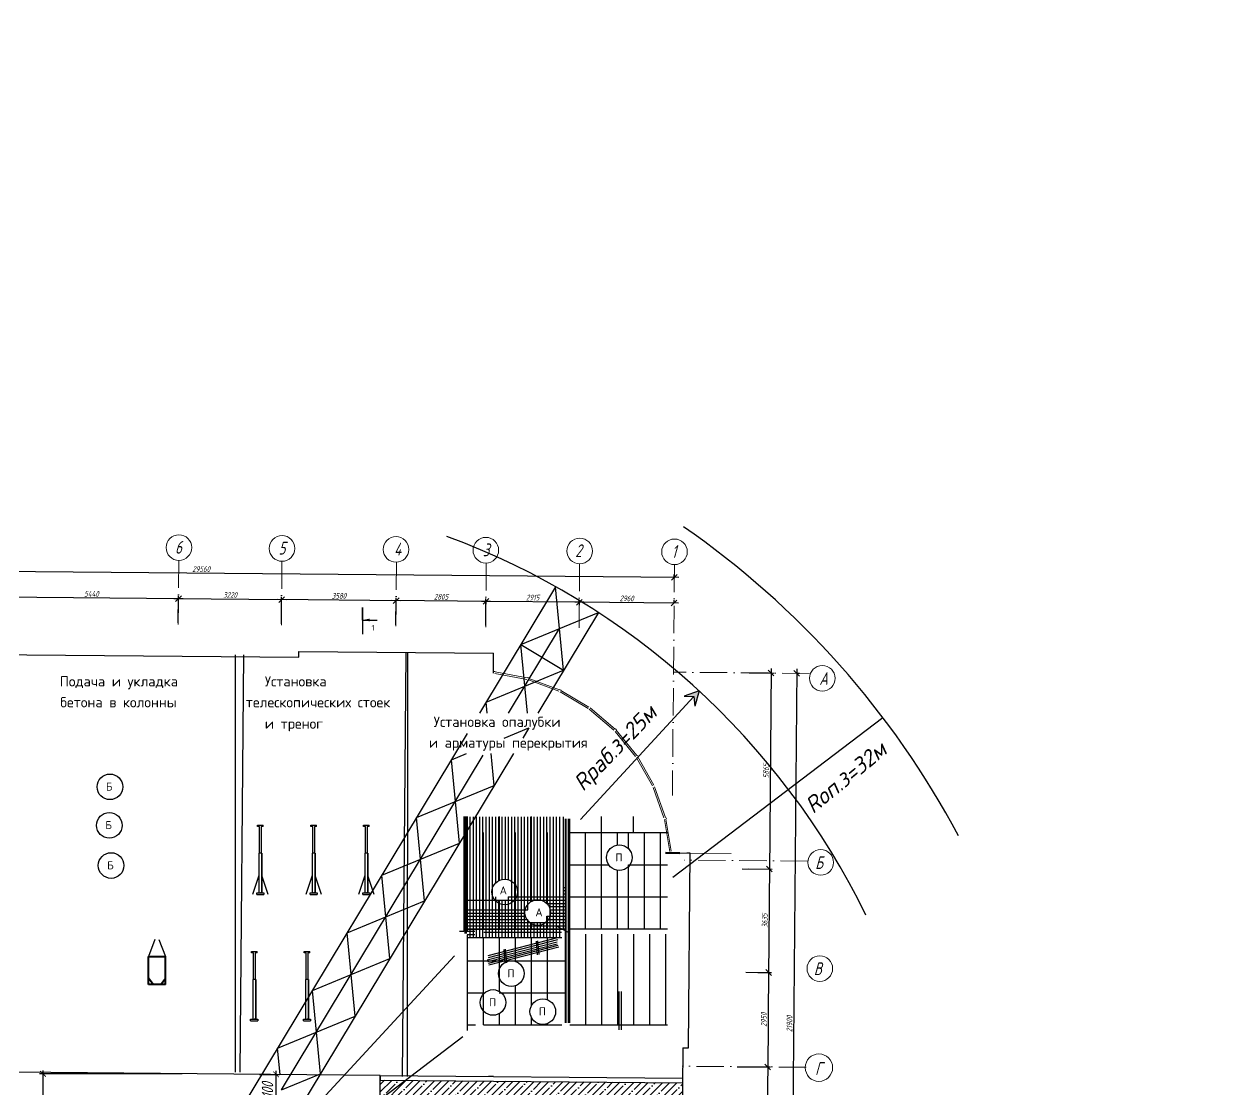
# Model space of a CAD drawing. Header units: millimetres. Extents: x 5763 to 12018931, y 39842 to 3600577.
# Drawn here: x 733478 to 786292, y 920194 to 966785 of the extents above; entities that cross this region are included whole.
import ezdxf

# ---------------------------------------------------------------- set-up
doc = ezdxf.new("R2010")
doc.units = ezdxf.units.MM
doc.linetypes.add('ACAD_ISO10W100', pattern=[18, 12, -3, 0, -3])
for name, color, linetype in [('!Форматы', 7, 'Continuous'), ('армирование', 6, 'Continuous'), ('Архитектура', 7, 'Continuous'), ('доп сетки', 120, 'Continuous'), ('кран', 84, 'Continuous'), ('Размеры', 7, 'Continuous'), ('тонкие', 2, 'Continuous')]:
    doc.layers.add(name, color=color, linetype=linetype)
for name, color, linetype, lineweight in [('0.5', 7, 'Continuous', 50), ('1УЗЕЛS', 30, 'Continuous', 40), ('AXESM', 255, 'Continuous', 25), ('Основные', 7, 'Continuous', 30), ('разм', 5, 'Continuous', 15)]:
    doc.layers.add(name, color=color, linetype=linetype, lineweight=lineweight)
doc.styles.add('5', font='isocpeui.ttf', dxfattribs={"height": 5})
doc.styles.add('ISOCPEUR', font='isocpeur.ttf')
doc.styles.get("Standard").update_dxf_attribs({"font": 'romans.shx', "width": 0.7, "oblique": 15, "height": 500})
doc.styles.add('VSSP_ROMANS07', font='romans.shx', dxfattribs={"width": 0.7, "oblique": 15, "height": 250})
doc.dimstyles.new('ISO-25', dxfattribs={"dimtxt": 500, "dimasz": 250, "dimexe": 150, "dimexo": 100, "dimgap": 125, "dimtad": 1, "dimtxsty": 'Standard', "dimblk": 'ARCHTICK', "dimcen": 25, "dimdle": 150, "dimadec": 0, "dimazin": 0, "dimtfac": 1, "dimtmove": 0, "dimatfit": 3, "dimfxl": 1, "dimarcsym": 0})
doc.dimstyles.new('VSSP-100', dxfattribs={"dimscale": 100, "dimtxt": 2.5, "dimasz": 2.5, "dimexe": 1.25, "dimexo": 0.625, "dimtad": 1, "dimdec": 0, "dimrnd": 0.001, "dimzin": 1, "dimtxsty": 'VSSP_ROMANS07', "dimblk": 'OBLIQUE', "dimcen": 2.5, "dimdle": 2, "dimaunit": 1, "dimadec": 3, "dimazin": 2, "dimtfac": 1, "dimtdec": 0, "dimtix": 1, "dimtmove": 2, "dimatfit": 3, "dimldrblk": 'OBLIQUE', "dimfxl": 1.25, "dimtolj": 1, "dimtzin": 0, "dimarcsym": 0})

# ---------------------------------------------------------------- blocks, each defined once
blk = doc.blocks.new('_OBLIQUE')
at = {"color": 0, "linetype": 'ByBlock'}
blk.add_line((-0.5, -0.5), (0.5, 0.5), dxfattribs=at)
blk = doc.blocks.new('*D273')
at = {"layer": 'Defpoints', "color": 0, "transparency": 16777216}
for p in [(757754, 941511), (757754, 941511), (761899, 941476)]:
    blk.add_point(p, dxfattribs=at)
at = {"layer": 'Архитектура', "color": 0, "lineweight": -2, "transparency": 16777216}
for p, q in [((762099, 941474), (757554, 941513)), ((757754, 941511), (757753, 941386)), ((761899, 941476), (761900, 941601))]:
    blk.add_line(p, q, dxfattribs=at)
at = {"layer": 'Архитектура', "color": 0, "lineweight": -2, "transparency": 16777216, "xscale": 250, "yscale": 250, "zscale": 250}
for p, rotation in [((757754, 941511), 179.5101678472692), ((761899, 941476), 359.5101678472692)]:
    blk.add_blockref('_OBLIQUE', p, dxfattribs=dict(at, rotation=rotation))
at = {"layer": 'Архитектура', "color": 0, "lineweight": 20, "transparency": 16777216, "insert": (759828, 941681), "char_height": 250, "attachment_point": 5, "rotation": 359.5102, "style": 'VSSP_ROMANS07'}
blk.add_mtext('\\A1;2960', dxfattribs=at)
blk = doc.blocks.new('*D274')
at = {"layer": 'Defpoints', "color": 0, "transparency": 16777216}
for p in [(720525, 942950), (720525, 942950), (761909, 942596)]:
    blk.add_point(p, dxfattribs=at)
at = {"layer": 'Архитектура', "color": 0, "lineweight": -2, "transparency": 16777216}
for p, q in [((762109, 942594), (720325, 942952)), ((720525, 942950), (720524, 942825)), ((761909, 942596), (761910, 942721))]:
    blk.add_line(p, q, dxfattribs=at)
at = {"layer": 'Архитектура', "color": 0, "lineweight": -2, "transparency": 16777216, "xscale": 250, "yscale": 250, "zscale": 250}
for p, rotation in [((720525, 942950), 179.5101678472692), ((761909, 942596), 359.5101678472692)]:
    blk.add_blockref('_OBLIQUE', p, dxfattribs=dict(at, rotation=rotation))
at = {"layer": 'Архитектура', "color": 0, "lineweight": 20, "transparency": 16777216, "insert": (741219, 942960), "char_height": 250, "attachment_point": 5, "rotation": 359.5102, "style": 'VSSP_ROMANS07'}
blk.add_mtext('\\A1;29560', dxfattribs=at)
blk = doc.blocks.new('*D275')
at = {"layer": 'Defpoints', "color": 0, "transparency": 16777216}
for p in [(753672, 941546), (753672, 941546), (757754, 941511)]:
    blk.add_point(p, dxfattribs=at)
at = {"layer": 'Архитектура', "color": 0, "lineweight": -2, "transparency": 16777216}
for p, q in [((757954, 941510), (753472, 941548)), ((753672, 941546), (753671, 941421)), ((757754, 941511), (757755, 941636))]:
    blk.add_line(p, q, dxfattribs=at)
at = {"layer": 'Архитектура', "color": 0, "lineweight": -2, "transparency": 16777216, "xscale": 250, "yscale": 250, "zscale": 250}
for p, rotation in [((753672, 941546), 179.5101678472692), ((757754, 941511), 359.5101678472692)]:
    blk.add_blockref('_OBLIQUE', p, dxfattribs=dict(at, rotation=rotation))
at = {"layer": 'Архитектура', "color": 0, "lineweight": 20, "transparency": 16777216, "insert": (755715, 941716), "char_height": 250, "width": 61153.46, "attachment_point": 5, "rotation": 359.5102, "style": 'VSSP_ROMANS07'}
blk.add_mtext('\\A1;2915', dxfattribs=at)
blk = doc.blocks.new('*D290')
at = {"layer": 'Defpoints', "color": 0, "transparency": 16777216}
for p in [(749746, 941580), (749737, 940460), (753663, 940426)]:
    blk.add_point(p, dxfattribs=at)
at = {"layer": 'Архитектура', "color": 0, "lineweight": -2, "transparency": 16777216}
for p, q in [((749737, 940522), (749748, 941705)), ((753872, 941545), (749546, 941582)), ((753663, 940489), (753673, 941671))]:
    blk.add_line(p, q, dxfattribs=at)
at = {"layer": 'Архитектура', "color": 0, "lineweight": -2, "transparency": 16777216, "xscale": 250, "yscale": 250, "zscale": 250}
for p, rotation in [((749746, 941580), 179.5101678472692), ((753672, 941546), 359.5101678472692)]:
    blk.add_blockref('_OBLIQUE', p, dxfattribs=dict(at, rotation=rotation))
at = {"layer": 'Архитектура', "color": 0, "lineweight": 20, "transparency": 16777216, "insert": (751711, 941751), "char_height": 250, "attachment_point": 5, "rotation": 359.5102, "style": 'VSSP_ROMANS07'}
blk.add_mtext('\\A1;2805', dxfattribs=at)
blk = doc.blocks.new('*D276')
at = {"layer": 'Defpoints', "color": 0, "transparency": 16777216}
for p in [(740227, 941661), (740217, 940541), (744726, 940503)]:
    blk.add_point(p, dxfattribs=at)
at = {"layer": 'Архитектура', "color": 0, "lineweight": -2, "transparency": 16777216}
for p, q in [((740218, 940604), (740228, 941786)), ((744727, 940565), (744737, 941748)), ((744936, 941621), (740027, 941663))]:
    blk.add_line(p, q, dxfattribs=at)
at = {"layer": 'Архитектура', "color": 0, "lineweight": -2, "transparency": 16777216, "xscale": 250, "yscale": 250, "zscale": 250}
for p, rotation in [((740227, 941661), 179.5101678472692), ((744736, 941623), 359.5101678472692)]:
    blk.add_blockref('_OBLIQUE', p, dxfattribs=dict(at, rotation=rotation))
at = {"layer": 'Архитектура', "color": 0, "lineweight": 20, "transparency": 16777216, "insert": (742483, 941830), "char_height": 250, "width": 87154.5, "attachment_point": 5, "rotation": 359.5102, "style": 'VSSP_ROMANS07'}
blk.add_mtext('\\A1;3220', dxfattribs=at)
blk = doc.blocks.new('*D293')
at = {"layer": 'Defpoints', "color": 0, "transparency": 16777216}
for p in [(744736, 941623), (744726, 940503), (749737, 940460)]:
    blk.add_point(p, dxfattribs=at)
at = {"layer": 'Архитектура', "color": 0, "lineweight": -2, "transparency": 16777216}
for p, q in [((744727, 940565), (744737, 941748)), ((749737, 940522), (749748, 941705)), ((749946, 941578), (744536, 941624))]:
    blk.add_line(p, q, dxfattribs=at)
at = {"layer": 'Архитектура', "color": 0, "lineweight": -2, "transparency": 16777216, "xscale": 250, "yscale": 250, "zscale": 250}
for p, rotation in [((744736, 941623), 179.5101678472692), ((749746, 941580), 359.5101678472692)]:
    blk.add_blockref('_OBLIQUE', p, dxfattribs=dict(at, rotation=rotation))
at = {"layer": 'Архитектура', "color": 0, "lineweight": 20, "transparency": 16777216, "insert": (747243, 941789), "char_height": 250, "attachment_point": 5, "rotation": 359.5102, "style": 'VSSP_ROMANS07', "bg_fill": 3, "box_fill_scale": 1.1, "bg_fill_color": 256, "bg_fill_true_color": 13158600, "bg_fill_transparency": 0}
blk.add_mtext('\\A1;3580', dxfattribs=at)
blk = doc.blocks.new('*D277')
at = {"layer": '!Форматы', "color": 0, "lineweight": -2, "transparency": 16777216}
for p, q in [((740427, 941660), (732413, 941728)), ((732612, 941726), (732611, 941601)), ((740227, 941661), (740228, 941786))]:
    blk.add_line(p, q, dxfattribs=at)
at = {"layer": 'Defpoints', "color": 0, "transparency": 16777216}
for p in [(732612, 941726), (732612, 941726), (740227, 941661)]:
    blk.add_point(p, dxfattribs=at)
at = {"layer": '!Форматы', "color": 0, "lineweight": -2, "transparency": 16777216, "xscale": 250, "yscale": 250, "zscale": 250}
for p, rotation in [((732612, 941726), 179.5101678472692), ((740227, 941661), 359.5101678472692)]:
    blk.add_blockref('_OBLIQUE', p, dxfattribs=dict(at, rotation=rotation))
at = {"layer": '!Форматы', "color": 0, "lineweight": 20, "transparency": 16777216, "insert": (736421, 941881), "char_height": 250, "attachment_point": 5, "rotation": 359.5102, "style": 'VSSP_ROMANS07'}
blk.add_mtext('\\A1;5440', dxfattribs=at)
blk = doc.blocks.new('*D278')
at = {"layer": 'Defpoints', "color": 0, "transparency": 16777216}
for p in [(767263, 938407), (767001, 907746), (767001, 907746)]:
    blk.add_point(p, dxfattribs=at)
at = {"layer": 'Архитектура', "color": 0, "lineweight": -2, "transparency": 16777216}
for p, q in [((767265, 938607), (767000, 907546)), ((767263, 938407), (767388, 938406)), ((767001, 907746), (766876, 907747))]:
    blk.add_line(p, q, dxfattribs=at)
at = {"layer": 'Архитектура', "color": 0, "lineweight": -2, "transparency": 16777216, "xscale": 250, "yscale": 250, "zscale": 250}
for p, rotation in [((767263, 938407), 89.51016784393425), ((767001, 907746), 269.5101678439343)]:
    blk.add_blockref('_OBLIQUE', p, dxfattribs=dict(at, rotation=rotation))
at = {"layer": 'Архитектура', "color": 0, "lineweight": 20, "transparency": 16777216, "insert": (766945, 923078), "char_height": 250, "attachment_point": 5, "rotation": 89.5102, "style": 'VSSP_ROMANS07'}
blk.add_mtext('\\A1;21900', dxfattribs=at)
blk = doc.blocks.new('*D279')
at = {"layer": 'Defpoints', "color": 0, "transparency": 16777216}
for p in [(767263, 938407), (767001, 907746), (767001, 907746)]:
    blk.add_point(p, dxfattribs=at)
at = {"layer": 'Архитектура', "color": 0, "lineweight": -2, "transparency": 16777216}
for p, q in [((767265, 938607), (767000, 907546)), ((767263, 938407), (767388, 938406)), ((767001, 907746), (766876, 907747))]:
    blk.add_line(p, q, dxfattribs=at)
at = {"layer": 'Архитектура', "color": 0, "lineweight": -2, "transparency": 16777216, "xscale": 250, "yscale": 250, "zscale": 250}
for p, rotation in [((767263, 938407), 89.51016784393425), ((767001, 907746), 269.5101678439343)]:
    blk.add_blockref('_OBLIQUE', p, dxfattribs=dict(at, rotation=rotation))
at = {"layer": 'Архитектура', "color": 0, "lineweight": 20, "transparency": 16777216, "insert": (766945, 923078), "char_height": 250, "attachment_point": 5, "rotation": 89.5102, "style": 'VSSP_ROMANS07'}
blk.add_mtext('\\A1;21900', dxfattribs=at)
blk = doc.blocks.new('*D280')
at = {"layer": 'Defpoints', "color": 0, "transparency": 16777216}
for p in [(765114, 938426), (764816, 929860), (766070, 929849)]:
    blk.add_point(p, dxfattribs=at)
at = {"layer": 'Архитектура', "color": 0, "lineweight": -2, "transparency": 16777216}
for p, q in [((766145, 938617), (766068, 929649)), ((765177, 938425), (766268, 938416)), ((764878, 929860), (766195, 929848))]:
    blk.add_line(p, q, dxfattribs=at)
at = {"layer": 'Архитектура', "color": 0, "lineweight": -2, "transparency": 16777216, "xscale": 250, "yscale": 250, "zscale": 250}
for p, rotation in [((766143, 938417), 89.51016784393425), ((766070, 929849), 269.5101678439343)]:
    blk.add_blockref('_OBLIQUE', p, dxfattribs=dict(at, rotation=rotation))
at = {"layer": 'Архитектура', "color": 0, "lineweight": 20, "transparency": 16777216, "insert": (765919, 934135), "char_height": 250, "width": 65299.15, "attachment_point": 5, "rotation": 89.5102, "style": 'VSSP_ROMANS07'}
blk.add_mtext('\\A1;5865', dxfattribs=at)
blk = doc.blocks.new('*D281')
at = {"layer": 'Defpoints', "color": 0, "transparency": 16777216}
for p in [(765099, 929858), (764969, 925335), (766032, 925326)]:
    blk.add_point(p, dxfattribs=at)
at = {"layer": 'Архитектура', "color": 0, "lineweight": -2, "transparency": 16777216}
for p, q in [((765161, 929857), (766195, 929848)), ((766072, 930049), (766030, 925126)), ((765032, 925335), (766157, 925325))]:
    blk.add_line(p, q, dxfattribs=at)
at = {"layer": 'Архитектура', "color": 0, "lineweight": -2, "transparency": 16777216, "xscale": 250, "yscale": 250, "zscale": 250}
for p, rotation in [((766070, 929849), 89.51016784393425), ((766032, 925326), 269.5101678439343)]:
    blk.add_blockref('_OBLIQUE', p, dxfattribs=dict(at, rotation=rotation))
at = {"layer": 'Архитектура', "color": 0, "lineweight": 20, "transparency": 16777216, "insert": (765863, 927589), "char_height": 250, "attachment_point": 5, "rotation": 89.5102, "style": 'VSSP_ROMANS07'}
blk.add_mtext('\\A1;3635', dxfattribs=at)
blk = doc.blocks.new('*D282')
at = {"layer": 'Defpoints', "color": 0, "transparency": 16777216}
for p in [(765507, 925331), (764595, 921207), (765996, 921195)]:
    blk.add_point(p, dxfattribs=at)
at = {"layer": 'Архитектура', "color": 0, "lineweight": -2, "transparency": 16777216}
for p, q in [((765569, 925330), (766157, 925325)), ((766033, 925526), (765994, 920995)), ((764657, 921206), (766121, 921194))]:
    blk.add_line(p, q, dxfattribs=at)
at = {"layer": 'Архитектура', "color": 0, "lineweight": -2, "transparency": 16777216, "xscale": 250, "yscale": 250, "zscale": 250}
for p, rotation in [((766032, 925326), 89.51016784393425), ((765996, 921195), 269.5101678439343)]:
    blk.add_blockref('_OBLIQUE', p, dxfattribs=dict(at, rotation=rotation))
at = {"layer": 'Архитектура', "color": 0, "lineweight": 20, "transparency": 16777216, "insert": (765826, 923262), "char_height": 250, "attachment_point": 5, "rotation": 89.5102, "style": 'VSSP_ROMANS07'}
blk.add_mtext('\\A1;2950', dxfattribs=at)
blk = doc.blocks.new('*D283')
at = {"layer": 'Defpoints', "color": 0, "transparency": 16777216}
for p in [(764649, 921206), (765444, 918051), (765969, 918046)]:
    blk.add_point(p, dxfattribs=at)
at = {"layer": 'Архитектура', "color": 0, "lineweight": -2, "transparency": 16777216}
for p, q in [((764711, 921206), (766121, 921194)), ((765998, 921395), (765968, 917846)), ((765507, 918050), (766094, 918045))]:
    blk.add_line(p, q, dxfattribs=at)
at = {"layer": 'Архитектура', "color": 0, "lineweight": -2, "transparency": 16777216, "xscale": 250, "yscale": 250, "zscale": 250}
for p, rotation in [((765996, 921195), 89.51016784393425), ((765969, 918046), 269.5101678439343)]:
    blk.add_blockref('_OBLIQUE', p, dxfattribs=dict(at, rotation=rotation))
at = {"layer": 'Архитектура', "color": 0, "lineweight": 20, "transparency": 16777216, "insert": (765795, 919622), "char_height": 250, "width": 65741.77, "attachment_point": 5, "rotation": 89.5102, "style": 'VSSP_ROMANS07'}
blk.add_mtext('\\A1;2250', dxfattribs=at)
blk = doc.blocks.new('*D284')
at = {"layer": 'Defpoints', "color": 0, "transparency": 16777216}
for p in [(764703, 918057), (764949, 912104), (765918, 912095)]:
    blk.add_point(p, dxfattribs=at)
at = {"layer": 'Архитектура', "color": 0, "lineweight": -2, "transparency": 16777216}
for p, q in [((764766, 918057), (766094, 918045)), ((765971, 918246), (765917, 911895)), ((765012, 912103), (766043, 912094))]:
    blk.add_line(p, q, dxfattribs=at)
at = {"layer": 'Архитектура', "color": 0, "lineweight": -2, "transparency": 16777216, "xscale": 250, "yscale": 250, "zscale": 250}
for p, rotation in [((765969, 918046), 89.51016784393425), ((765918, 912095), 269.5101678439343)]:
    blk.add_blockref('_OBLIQUE', p, dxfattribs=dict(at, rotation=rotation))
at = {"layer": 'Архитектура', "color": 0, "lineweight": 20, "transparency": 16777216, "insert": (765756, 915072), "char_height": 250, "width": 61132.49, "attachment_point": 5, "rotation": 89.5102, "style": 'VSSP_ROMANS07'}
blk.add_mtext('\\A1;4250', dxfattribs=at)
blk = doc.blocks.new('_ArchTick')
at = {"color": 0, "linetype": 'ByBlock', "const_width": 0.15}
blk.add_lwpolyline([(-0.5, -0.5), (0.5, 0.5)], dxfattribs=at)
blk = doc.blocks.new('*D296')
at = {"color": 0, "lineweight": -2, "transparency": 16777216}
for p, q in [((740392, 920896), (734154, 920896)), ((734304, 913122), (734304, 921046)), ((740392, 913272), (734154, 913272))]:
    blk.add_line(p, q, dxfattribs=at)
at = {"layer": 'Defpoints', "color": 0, "transparency": 16777216}
for p in [(734304, 920896), (740492, 920896), (740492, 913272)]:
    blk.add_point(p, dxfattribs=at)
at = {"color": 0, "lineweight": -2, "transparency": 16777216, "xscale": 250, "yscale": 250, "zscale": 250}
for p, rotation in [((734304, 920896), 90), ((734304, 913272), 270)]:
    blk.add_blockref('_ArchTick', p, dxfattribs=dict(at, rotation=rotation))
at = {"color": 0, "transparency": 16777216, "insert": (733929, 917084), "char_height": 500, "attachment_point": 5, "rotation": 90}
blk.add_mtext('5450', dxfattribs=at)
blk = doc.blocks.new('*D303')
at = {"color": 0, "lineweight": -2, "transparency": 16777216}
for p, q in [((743773, 920869), (744643, 920869)), ((744493, 919160), (744493, 921019)), ((743758, 919310), (744643, 919310))]:
    blk.add_line(p, q, dxfattribs=at)
at = {"layer": 'Defpoints', "color": 0, "transparency": 16777216}
for p in [(743673, 920869), (744493, 920869), (743658, 919310)]:
    blk.add_point(p, dxfattribs=at)
at = {"color": 0, "lineweight": -2, "transparency": 16777216, "xscale": 250, "yscale": 250, "zscale": 250}
for p, rotation in [((744493, 920869), 90), ((744493, 919310), 270)]:
    blk.add_blockref('_ArchTick', p, dxfattribs=dict(at, rotation=rotation))
at = {"color": 0, "transparency": 16777216, "insert": (744118, 920090), "char_height": 500, "attachment_point": 5, "rotation": 90}
blk.add_mtext('1100', dxfattribs=at)

msp = doc.modelspace()

# ---------------------------------------------------------------- hatches: boundary and pattern name
h = msp.add_hatch(color=256)
h.dxf.hatch_style = 1
h.paths.add_polyline_path([(762993.74268, 937633.67087), (762336.80661, 937399.99971), (762768.07029, 937387.62475), (762810.12862, 936961.02453)])
h = msp.add_hatch()
h.set_pattern_fill('ANSI35', color=256, scale=70)
h.set_pattern_definition([(45, (266763.5, 523314.35), (-314.30896, 314.30896), []), (45, (267077.8, 523314.35), (-314.30896, 314.30896), [555.625, -111.125, 0, -111.125])])
h.paths.add_polyline_path([(749050.59487, 920613.12833), (749012.24229, 916127.12681), (762190.11059, 916127.12681), (762228.68414, 916127.12681), (762229.20715, 916188.3016), (762266.10116, 920500.14378)])
h.paths.add_polyline_path([(756898.24869, 918596.06455, -1), (755778.24869, 918596.06455, -1)], flags=16)
h.paths.add_polyline_path([(758978.16042, 916720.85377), (761568.16042, 916720.85377), (761568.16042, 917560.85377), (758978.16042, 917560.85377)], flags=24)
h.paths.add_polyline_path([(755304.25545, 916680.93699), (757894.25545, 916680.93699), (757894.25545, 917520.93699), (755304.25545, 917520.93699)], flags=24)
h.paths.add_polyline_path([(757021.40778, 918477.22429), (759611.40778, 918477.22429), (759611.40778, 919317.22429), (757021.40778, 919317.22429)], flags=24)
h.paths.add_polyline_path([(756041.88231, 918202.88451), (756496.88231, 918202.88451), (756496.88231, 919042.88451), (756041.88231, 919042.88451)], flags=8)

# ---------------------------------------------------------------- linework, layer by layer
at = {"layer": '!Форматы', "color": 1, "lineweight": 20}
msp.add_line((761526.028, 930553.0547), (762144.80539, 930547.76453), dxfattribs=at)
at = {"layer": '!Форматы', "color": 1, "lineweight": 53}
msp.add_line((761526.028, 930553.0547), (762144.80539, 930547.76453), dxfattribs=at)
msp.add_line((761526.028, 930553.0547), (762144.80539, 930547.76453), dxfattribs=at)
for p, q in [((756721.22636, 942188.50534), (755201.14754, 939667.23747)), ((757071.26453, 938539.5657), (756721.22636, 942188.50534)), ((755201.14754, 939667.23747), (758591.59159, 941060.85738)), ((754660.43507, 936655.58099), (756896.24906, 940363.99789)), ((755489.89035, 936655.58099), (755200.97603, 939667.34089)), ((755201.14754, 939667.23747), (757071.26453, 938539.5657)), ((742717.64454, 920960.04271), (742717.64454, 939216.70989)), ((742927.64454, 920960.04271), (743083.70119, 939213.58032)), ((750023.51388, 920780.82925), (750181.7556, 939289.94811)), ((750241.34193, 939321.6322), (750233.51388, 920780.82925)), ((753680.89721, 937146.07302), (757071.34125, 938539.69293)), ((762993.74268, 937633.67087), (762336.80661, 937399.99971)), ((762993.74268, 937633.67087), (762336.80661, 937399.99971)), ((762993.74268, 937633.67087), (762810.12862, 936961.02453)), ((762993.74268, 937633.67087), (762810.12862, 936961.02453)), ((753728.27267, 936655.58099), (753681.20813, 937146.20082)), ((762768.07029, 937387.62475), (757810.21385, 932020.25387)), ((762336.80661, 937399.99971), (762768.07029, 937387.62475)), ((762768.07029, 937387.62475), (762768.07029, 937387.62475)), ((762768.07029, 937387.62475), (762810.12862, 936961.02453)), ((761847.16503, 929499.10022), (771025.95843, 936473.88476)), ((754469.52286, 935573.78307), (755551.57336, 936018.55287)), ((744735.7579, 920194.08615), (753558.1355, 934827.25971)), ((752161.12931, 934624.93295), (752829.03947, 934899.47307)), ((754031.2463, 933497.26118), (753896.73388, 934899.47307)), ((752511.16747, 930975.99331), (752161.12931, 934624.93295)), ((750641.05049, 932103.66508), (754031.49454, 933497.28499)), ((743686.81696, 931703.80808), (743686.81696, 931758.96218)), ((743686.81696, 931758.96218), (743930.41696, 931758.96218)), ((743770.81696, 931703.80808), (743686.81696, 931703.80808)), ((743930.41696, 931703.80808), (743846.41696, 931703.80808)), ((743930.41696, 931703.80808), (743930.41696, 931758.96218)), ((746014.24266, 931703.80808), (746014.24266, 931758.96218)), ((746014.24266, 931758.96218), (746257.84266, 931758.96218)), ((746098.24266, 931703.80808), (746014.24266, 931703.80808)), ((746257.84266, 931703.80808), (746173.84266, 931703.80808)), ((746257.84266, 931703.80808), (746257.84266, 931758.96218)), ((748322.54594, 931703.80808), (748322.54594, 931758.96218)), ((748322.54594, 931758.96218), (748566.14594, 931758.96218)), ((748406.54594, 931703.80808), (748322.54594, 931703.80808)), ((748566.14594, 931703.80808), (748482.14594, 931703.80808)), ((748566.14594, 931703.80808), (748566.14594, 931758.96218)), ((750991.08865, 928454.72544), (750641.05049, 932103.66508)), ((749120.97167, 929582.39721), (752511.41571, 930976.01712)), ((749471.00983, 925933.45757), (749120.97167, 929582.39721)), ((743651.11696, 928734.96218), (743966.11696, 928734.96218)), ((745978.54266, 928734.96218), (746293.54266, 928734.96218)), ((748286.84594, 928734.96218), (748601.84594, 928734.96218)), ((747600.89285, 927061.12934), (750991.33689, 928454.74925)), ((747950.93101, 923412.1897), (747600.89285, 927061.12934)), ((752299.098, 926053.92487), (740492.49305, 913272.10507)), ((743418.1148, 926184.27029), (743418.1148, 926239.42439)), ((743418.1148, 926239.42439), (743661.7148, 926239.42439)), ((743502.1148, 926184.27029), (743418.1148, 926184.27029)), ((743661.7148, 926184.27029), (743577.7148, 926184.27029)), ((743661.7148, 926184.27029), (743661.7148, 926239.42439)), ((745726.41807, 926184.27029), (745726.41807, 926239.42439)), ((745726.41807, 926239.42439), (745970.01807, 926239.42439)), ((745810.41807, 926184.27029), (745726.41807, 926184.27029)), ((745970.01807, 926184.27029), (745886.01807, 926184.27029)), ((745970.01807, 926184.27029), (745970.01807, 926239.42439)), ((746080.81403, 924539.86147), (749471.25807, 925933.48138)), ((746430.85219, 920890.92183), (746080.81403, 924539.86147)), ((743382.4148, 923215.42439), (743697.4148, 923215.42439)), ((744560.7352, 922018.5936), (747951.17925, 923412.21351)), ((745690.71807, 923215.42439), (746005.71807, 923215.42439)), ((740492.49305, 913272.10507), (752663.10979, 922520.31731)), ((744671.82277, 920860.57184), (744560.7352, 922018.5936)), ((744735.7579, 920194.08615), (746431.10043, 920890.94564)), ((749052.39018, 920823.12065), (749050.59487, 920613.12833)), ((749050.59487, 920613.12833), (762266.11191, 920500.14369)), ((749052.39018, 920823.12065), (762267.90721, 920710.13601)), ((753999.10506, 920780.82925), (753789.10506, 920780.82925))]:
    msp.add_line(p, q)
at = {"color": 0}
for p, q in [((743770.81696, 930536.76218), (743770.81696, 931703.80808)), ((743846.41696, 931703.80808), (743846.41696, 930536.76218)), ((746098.24266, 930536.76218), (746098.24266, 931703.80808)), ((746173.84266, 931703.80808), (746173.84266, 930536.76218)), ((748406.54594, 930536.76218), (748406.54594, 931703.80808)), ((748482.14594, 931703.80808), (748482.14594, 930536.76218)), ((743871.61696, 930536.76218), (743745.61696, 930536.76218)), ((743745.61696, 930536.76218), (743745.61696, 928810.56218)), ((743745.61696, 930536.76218), (743770.81696, 930536.76218)), ((743871.61696, 930536.76218), (743871.61696, 928810.56218)), ((743871.61696, 928810.56218), (743871.61696, 930536.76218)), ((746199.04266, 930536.76218), (746073.04266, 930536.76218)), ((746073.04266, 930536.76218), (746073.04266, 928810.56218)), ((746073.04266, 930536.76218), (746098.24266, 930536.76218)), ((746199.04266, 930536.76218), (746199.04266, 928810.56218)), ((746199.04266, 928810.56218), (746199.04266, 930536.76218)), ((748507.34594, 930536.76218), (748381.34594, 930536.76218)), ((748381.34594, 930536.76218), (748381.34594, 928810.56218)), ((748381.34594, 930536.76218), (748406.54594, 930536.76218)), ((748507.34594, 930536.76218), (748507.34594, 928810.56218)), ((748507.34594, 928810.56218), (748507.34594, 930536.76218)), ((743745.61696, 929566.56218), (743465.89696, 928734.96218)), ((744151.33696, 928734.96218), (743871.61696, 929566.56218)), ((746073.04266, 929566.56218), (745793.32266, 928734.96218)), ((746478.76266, 928734.96218), (746199.04266, 929566.56218)), ((748381.34594, 929566.56218), (748101.62594, 928734.96218)), ((748787.06594, 928734.96218), (748507.34594, 929566.56218)), ((743651.11696, 928734.96218), (743651.11696, 928810.56218)), ((743651.11696, 928810.56218), (743745.61696, 928810.56218)), ((743745.61696, 928810.56218), (743871.61696, 928810.56218)), ((743745.61696, 928810.56218), (743808.61696, 928810.56218)), ((743871.61696, 928810.56218), (743808.61696, 928810.56218)), ((743808.61696, 928810.56218), (743966.11696, 928810.56218)), ((743966.11696, 928810.56218), (743966.11696, 928734.96218)), ((745978.54266, 928734.96218), (745978.54266, 928810.56218)), ((745978.54266, 928810.56218), (746073.04266, 928810.56218)), ((746073.04266, 928810.56218), (746199.04266, 928810.56218)), ((746073.04266, 928810.56218), (746136.04266, 928810.56218)), ((746199.04266, 928810.56218), (746136.04266, 928810.56218)), ((746136.04266, 928810.56218), (746293.54266, 928810.56218)), ((746293.54266, 928810.56218), (746293.54266, 928734.96218)), ((748286.84594, 928734.96218), (748286.84594, 928810.56218)), ((748286.84594, 928810.56218), (748381.34594, 928810.56218)), ((748381.34594, 928810.56218), (748507.34594, 928810.56218)), ((748381.34594, 928810.56218), (748444.34594, 928810.56218)), ((748507.34594, 928810.56218), (748444.34594, 928810.56218)), ((748444.34594, 928810.56218), (748601.84594, 928810.56218)), ((748601.84594, 928810.56218), (748601.84594, 928734.96218)), ((743502.1148, 925017.22439), (743502.1148, 926184.27029)), ((743577.7148, 926184.27029), (743577.7148, 925017.22439)), ((745810.41807, 925017.22439), (745810.41807, 926184.27029)), ((745886.01807, 926184.27029), (745886.01807, 925017.22439)), ((743602.9148, 925017.22439), (743476.9148, 925017.22439)), ((743476.9148, 925017.22439), (743476.9148, 923291.02439)), ((743476.9148, 925017.22439), (743502.1148, 925017.22439)), ((743602.9148, 925017.22439), (743602.9148, 923291.02439)), ((743602.9148, 923291.02439), (743602.9148, 925017.22439)), ((745911.21807, 925017.22439), (745785.21807, 925017.22439)), ((745785.21807, 925017.22439), (745785.21807, 923291.02439)), ((745785.21807, 925017.22439), (745810.41807, 925017.22439)), ((745911.21807, 925017.22439), (745911.21807, 923291.02439)), ((745911.21807, 923291.02439), (745911.21807, 925017.22439)), ((743382.4148, 923215.42439), (743382.4148, 923291.02439)), ((743382.4148, 923291.02439), (743476.9148, 923291.02439)), ((743476.9148, 923291.02439), (743602.9148, 923291.02439)), ((743476.9148, 923291.02439), (743539.9148, 923291.02439)), ((743602.9148, 923291.02439), (743539.9148, 923291.02439)), ((743539.9148, 923291.02439), (743697.4148, 923291.02439)), ((743697.4148, 923291.02439), (743697.4148, 923215.42439)), ((745690.71807, 923215.42439), (745690.71807, 923291.02439)), ((745690.71807, 923291.02439), (745785.21807, 923291.02439)), ((745785.21807, 923291.02439), (745911.21807, 923291.02439)), ((745785.21807, 923291.02439), (745848.21807, 923291.02439)), ((745911.21807, 923291.02439), (745848.21807, 923291.02439)), ((745848.21807, 923291.02439), (746005.71807, 923291.02439)), ((746005.71807, 923291.02439), (746005.71807, 923215.42439))]:
    msp.add_line(p, q, dxfattribs=at)
at = {"ltscale": 100}
msp.add_line((762603.9886, 930543.83879), (762463.99372, 930545.03566), dxfattribs=at)
for radius, start, end in [(33163.11389, 26.042073752, 69.778020125), (38348.59956, 28.040870855, 55.331841377)]:
    msp.add_arc((740492.49305, 913272.10507), radius, start, end)
at = {"layer": '0.5', "color": 7, "linetype": 'Continuous', "lineweight": -2}
for p, q in [((756721.22636, 942188.50534), (753385.41218, 936655.58099)), ((758591.59159, 941060.85738), (755935.23059, 936655.58099)), ((755550.95148, 936018.29725), (755282.91152, 935573.78307)), ((752856.906, 935778.97799), (738665.21284, 912240.02757)), ((754876.30575, 934899.47307), (740411.67551, 910911.50832))]:
    msp.add_line(p, q, dxfattribs=at)
at = {"layer": '1УЗЕЛS', "color": 7}
for p, q in [((738909.87882, 924799.63732), (738909.87882, 926030.43234)), ((738909.87882, 926030.43234), (739662.03134, 926030.43234)), ((739662.03134, 924799.63732), (739662.03134, 926030.43234)), ((739115.01133, 924799.63732), (738909.87882, 925073.14733)), ((739662.03134, 924799.63732), (738909.87882, 924799.63732)), ((739456.89883, 924799.63732), (739662.03134, 925073.14733))]:
    msp.add_line(p, q, dxfattribs=at)
at = {"layer": 'AXESM', "color": 7, "lineweight": 25}
for p, q in [((739199.33228, 926771.38212), (738909.87882, 926030.43234)), ((739372.57788, 926771.38212), (739662.03134, 926030.43234)), ((739008.51746, 926030.43234), (739563.3927, 926030.43234))]:
    msp.add_line(p, q, dxfattribs=at)
at = {"layer": 'армирование', "color": 0}
for p, q in [((752981.85741, 926853.1804), (752981.85741, 932125.14213)), ((753121.85741, 926853.1804), (753121.85741, 932125.14213)), ((753261.85741, 926853.1804), (753261.85741, 932125.14213)), ((753401.85741, 926853.1804), (753401.85741, 932125.14213)), ((753541.85741, 926853.1804), (753541.85741, 932125.14213)), ((753681.85741, 926853.1804), (753681.85741, 932125.14213)), ((753821.85741, 926853.1804), (753821.85741, 932125.14213)), ((753961.85741, 926853.1804), (753961.85741, 932125.14213)), ((754101.85741, 929220.78356), (754101.85741, 932125.14213)), ((754241.85741, 929325.1441), (754241.85741, 932125.14213)), ((754381.85741, 929376.333), (754381.85741, 932125.14213)), ((754521.85741, 929389.13538), (754521.85741, 932125.14213)), ((754661.85741, 929366.30462), (754661.85741, 932125.14213)), ((754801.85741, 926853.1804), (754801.85741, 932125.14213)), ((754941.85741, 926853.1804), (754941.85741, 932125.14213)), ((755081.85741, 926853.1804), (755081.85741, 932125.14213)), ((755221.85741, 926853.1804), (755221.85741, 932125.14213)), ((755361.85741, 926853.1804), (755361.85741, 932125.14213)), ((755501.85741, 928065.14213), (755501.85741, 932125.14213)), ((755641.85741, 928419.72069), (755641.85741, 932125.14213)), ((755781.85741, 928482.64097), (755781.85741, 932125.14213)), ((755921.85741, 928485.14213), (755921.85741, 932125.14213)), ((756061.85741, 928485.14213), (756061.85741, 932125.14213)), ((756201.85741, 928439.82555), (756201.85741, 932125.14213)), ((756341.85741, 928334.45853), (756341.85741, 932125.14213)), ((756481.85741, 926853.1804), (756481.85741, 932125.14213)), ((756621.85741, 926853.1804), (756621.85741, 932125.14213)), ((756761.85741, 926853.1804), (756761.85741, 932125.14213)), ((756901.85741, 926853.1804), (756901.85741, 932125.14213)), ((757052.35741, 929045.14213), (757181.85741, 929045.14213)), ((752852.35741, 928485.14213), (757181.85741, 928485.14213)), ((754101.85741, 926853.1804), (754101.85741, 928638.1804)), ((754241.85741, 926853.1804), (754241.85741, 928485.14213)), ((754381.85741, 926853.1804), (754381.85741, 928485.14213)), ((754521.85741, 926853.1804), (754521.85741, 928485.14213)), ((754642.31764, 928625.14213), (757181.85741, 928625.14213)), ((754661.85741, 926853.1804), (754661.85741, 928638.1804)), ((757052.35741, 928905.14213), (757181.85741, 928905.14213)), ((757052.35741, 928765.14213), (757181.85741, 928765.14213)), ((752852.35741, 928065.14213), (755501.85741, 928065.14213)), ((756331.24677, 928345.14213), (757181.85741, 928345.14213)), ((756435.27599, 928205.14213), (757181.85741, 928205.14213)), ((756481.85741, 928065.14213), (757181.85741, 928065.14213)), ((752852.35741, 927925.14213), (755379.61366, 927925.14213)), ((752852.35741, 927785.14213), (755402.61928, 927785.14213)), ((752852.35741, 927645.14213), (755501.85741, 927645.14213)), ((752852.35741, 927505.14213), (757181.85741, 927505.14213)), ((755501.85741, 926853.1804), (755501.85741, 927645.14213)), ((755641.85741, 926853.1804), (755641.85741, 927505.14213)), ((755781.85741, 926853.1804), (755781.85741, 927505.14213)), ((755921.85741, 926853.1804), (755921.85741, 927505.14213)), ((756061.85741, 926853.1804), (756061.85741, 927505.14213)), ((756201.85741, 926853.1804), (756201.85741, 927505.14213)), ((756341.85741, 926853.1804), (756341.85741, 927785.14213)), ((756341.85741, 927785.14213), (757181.85741, 927785.14213)), ((756341.85741, 927645.14213), (757181.85741, 927645.14213)), ((756481.85741, 927925.14213), (757181.85741, 927925.14213)), ((752852.35741, 927365.14213), (757181.85741, 927365.14213)), ((752852.35741, 927225.14213), (757181.85741, 927225.14213)), ((753576.85741, 927085.14213), (756971.85741, 927085.14213))]:
    msp.add_line(p, q, dxfattribs=at)
at = {"layer": 'Архитектура', "color": 7, "linetype": 'ACAD_ISO10W100', "lineweight": 20, "ltscale": 100}
for p, q in [((740241.17872, 943341.27114), (740217.2413, 940541.37361)), ((744750.41285, 943302.71993), (744726.47543, 940502.8224)), ((749760.82975, 943259.88391), (749736.89232, 940459.98638)), ((753686.69897, 943226.32012), (753662.76155, 940426.42259)), ((757768.67178, 943191.42173), (757744.73436, 940391.5242)), ((761913.78786, 943155.98351), (761827.44288, 933056.43726)), ((767823.36504, 938402.6885), (761873.58496, 938453.55551)), ((767823.36504, 938402.6885), (761873.58496, 938453.55551)), ((767753.15501, 930190.40524), (762335.35324, 930236.72416)), ((767676.12595, 921180.5179), (762258.32418, 921226.83681))]:
    msp.add_line(p, q, dxfattribs=at)
at = {"layer": 'Архитектура', "color": 7, "lineweight": 25}
for p, q in [((745484.60042, 939110.29026), (745486.75478, 939362.28103)), ((745484.60042, 939110.29026), (745486.75478, 939362.28103)), ((745486.75478, 939362.28103), (754006.65789, 939289.44104)), ((745486.75478, 939362.28103), (754006.65789, 939289.44104)), ((753999.10506, 938406.00628), (754006.65789, 939289.44104)), ((753999.10506, 938406.00628), (754006.65789, 939289.44104)), ((761720.55384, 930551.39162), (762603.9886, 930543.83879)), ((762531.14861, 922023.93569), (762603.9886, 930543.83879)), ((762279.15782, 922026.09005), (762531.14861, 922023.93569))]:
    msp.add_line(p, q, dxfattribs=at)
at = {"layer": 'Архитектура', "color": 7, "lineweight": 18}
for p, q in [((754007.44412, 938489.61694), (754077.12304, 938482.92011)), ((754007.44412, 938489.61694), (754077.12304, 938482.92011)), ((755551.73866, 938203.68232), (755484.28121, 938222.37704)), ((756955.46243, 937672.62248), (756892.27611, 937702.74704)), ((759334.00609, 935976.66055), (759383.07859, 935926.74173)), ((760333.20911, 934764.96853), (760293.55044, 934822.65032)), ((761545.10738, 932106.95059), (761562.64601, 932039.18336))]:
    msp.add_line(p, q, dxfattribs=at)
at = {"layer": 'Архитектура', "color": 7, "lineweight": 20}
for p, q in [((754068.39157, 938392.07134), (755459.90667, 938134.42468)), ((754075.11399, 938462.01643), (755478.6728, 938202.1398)), ((756852.99911, 937620.36347), (755527.36412, 938115.72996)), ((756883.23874, 937683.79114), (755546.13025, 938183.44509)), ((756916.18542, 937590.2389), (758135.66154, 936872.20404)), ((756946.42506, 937653.66658), (758176.45587, 936929.41705)), ((759268.92093, 935912.67884), (758192.65684, 936831.56495)), ((759319.03044, 935961.9388), (758233.45117, 936888.77796)), ((759368.10295, 935912.01997), (760276.2459, 934810.75272)), ((759317.99344, 935862.76002), (760218.34377, 934770.94256)), ((760955.08231, 933481.68627), (760258.00244, 934713.26076)), ((761019.01774, 933510.83703), (760315.90457, 934753.07092)), ((760984.12214, 933417.99413), (761456.75113, 932084.08338)), ((761048.05757, 933447.14489), (761524.77722, 932101.689)), ((761708.10728, 930620.59933), (761474.28976, 932016.31615)), ((761778.15708, 930626.12488), (761542.31584, 932033.92177)), ((762351.99781, 930545.99316), (764401.50893, 930528.47109))]:
    msp.add_line(p, q, dxfattribs=at)
at = {"layer": 'Архитектура', "color": 7, "lineweight": 25}
msp.add_lwpolyline([(762279.15782, 922026.09005), (762190.11059, 911610.46857), (748974.59355, 911723.4532), (749052.39018, 920823.12065), (733036.97547, 920960.04271), (732922.07877, 907520.87641), (719706.56173, 907633.86104), (719977.53043, 939328.3602), (745484.60042, 939110.29026)], dxfattribs=at)
at = {"layer": 'Архитектура', "color": 7, "lineweight": 20}
for centre, radius in [((740245.9662, 943901.25068), 560), ((740245.9662, 943901.25068), 560), ((744755.20034, 943862.69947), 560), ((744755.20034, 943862.69947), 560), ((749739.66681, 943820.08531), 560), ((753668.38776, 943786.49713), 560), ((757773.45927, 943751.40127), 560), ((757773.45927, 943751.40127), 560), ((761918.57534, 943715.96304), 560), ((761918.57534, 943715.96304), 560), ((768381.53753, 938186.50874), 560), ((768381.53753, 938186.50874), 560), ((768312.71409, 930136.41088), 560), ((768236.00591, 921164.05602), 598.57349)]:
    msp.add_circle(centre, radius, dxfattribs=at)
at = {"layer": 'Архитектура', "lineweight": 20}
msp.add_circle((768273.00893, 925495.9728), 560, dxfattribs=at)
at = {"layer": 'доп сетки', "color": 0}
for p, q in [((752748.73703, 932138.1804), (752748.73703, 927027.38576)), ((752811.73703, 932138.1804), (752811.73703, 927027.38576)), ((756786.46683, 926648.4946), (753729.12537, 925861.53726)), ((756807.33347, 926833.78506), (753749.99202, 926046.82772)), ((756780.05186, 926567.23986), (753753.31029, 925783.69637)), ((756823.41051, 926508.53813), (753766.06906, 925721.58079)), ((756800.91851, 926752.53032), (753774.17694, 925968.98683)), ((756862.41705, 926425.89663), (753805.07559, 925638.93929)), ((755929.06497, 926096.86947), (755885.61024, 926693.06792)), ((755999.15145, 926111.88269), (755943.56693, 926705.34467)), ((754514.45213, 925729.41765), (754470.99741, 926325.61611)), ((754584.53862, 925744.43087), (754528.95409, 926337.89285))]:
    msp.add_line(p, q, dxfattribs=at)
at = {"layer": 'кран', "color": 0}
msp.add_line((756742.90486, 927361.799), (757235.3378, 927095.13402), dxfattribs=at)
at = {"layer": 'Основные', "color": 0}
for p, q in [((757174.07452, 923125.6804), (757174.07452, 932037.49089)), ((757279.85741, 923125.6804), (757279.85741, 932037.49089))]:
    msp.add_line(p, q, dxfattribs=at)
at = {"layer": 'Размеры', "color": 0}
for p, q in [((757132.07452, 932037.49089), (757132.07452, 923125.6804)), ((757321.85741, 932037.49089), (757321.85741, 923125.6804)), ((752852.35741, 926853.1804), (756989.35741, 926853.1804)), ((759503.91343, 922824.08937), (759503.91343, 924498.66751)), ((759594.91343, 922824.08937), (759594.91343, 924498.66751))]:
    msp.add_line(p, q, dxfattribs=at)
for centre in [(737229.50554, 933440.88209), (737200.69787, 931757.27537), (759506.97397, 930345.32066), (737280.56722, 930000.90486), (754495.20618, 928845.2653), (755939.25379, 927945.21527), (754784.54784, 925278.91908), (753981.36368, 924013.80852), (756159.03804, 923613.26104)]:
    msp.add_circle(centre, 560, dxfattribs=at)
at = {"layer": 'тонкие', "color": 0}
for p, q in [((752712.35741, 932138.1804), (752712.35741, 927115.6804)), ((752852.35741, 932138.1804), (752852.35741, 927115.6804)), ((754252.35741, 932138.1804), (754252.35741, 929330.52394)), ((755652.35741, 932138.1804), (755652.35741, 928426.14195)), ((757052.35741, 932125.14213), (757052.35741, 927238.1804)), ((758721.85741, 931438.1804), (758721.85741, 932138.1804)), ((760121.85741, 931438.1804), (760121.85741, 932138.1804)), ((753552.35741, 931438.1804), (753552.35741, 927238.1804)), ((754952.35741, 931438.1804), (754952.35741, 927238.1804)), ((756352.35741, 931438.1804), (756352.35741, 928323.29647)), ((757321.85741, 931438.1804), (761626.85741, 931438.1804)), ((758021.85741, 927238.1804), (758021.85741, 931438.1804)), ((758721.85741, 927238.1804), (758721.85741, 931438.1804)), ((759421.85741, 930898.81427), (759421.85741, 931438.1804)), ((759911.85741, 930732.19196), (759911.85741, 931438.1804)), ((760611.85741, 927238.1804), (760611.85741, 931438.1804)), ((761311.85741, 927238.1804), (761311.85741, 931438.1804)), ((757321.85741, 930038.1804), (759038.71671, 930038.1804)), ((759421.85741, 927238.1804), (759421.85741, 929791.82706)), ((759911.85741, 930038.1804), (761609.97838, 930038.1804)), ((759911.85741, 927238.1804), (759911.85741, 930038.1804)), ((754252.35741, 928485.14213), (754252.35741, 927238.1804)), ((754642.31764, 928638.1804), (757181.85741, 928638.1804)), ((757321.85741, 928638.1804), (761609.97838, 928638.1804)), ((755652.35741, 927505.14213), (755652.35741, 927238.1804)), ((756352.35741, 927785.14213), (756352.35741, 927238.1804)), ((752712.35741, 927115.6804), (752512.85741, 927115.6804)), ((752852.35741, 927238.1804), (757181.85741, 927238.1804)), ((753191.85741, 927115.6804), (752852.35741, 927115.6804)), ((753191.85741, 926975.6804), (752852.35741, 926975.6804)), ((752852.35741, 926975.6804), (752852.35741, 922793.1804)), ((757321.85741, 927238.1804), (761609.97838, 927238.1804)), ((758021.85741, 926993.1804), (758021.85741, 923038.1804)), ((758721.85741, 926993.1804), (758721.85741, 923038.1804)), ((759421.85741, 926993.1804), (759421.85741, 923038.1804)), ((760121.85741, 926993.1804), (760121.85741, 923038.1804)), ((760821.85741, 926993.1804), (760821.85741, 923038.1804)), ((761521.85741, 926993.1804), (761521.85741, 923038.1804)), ((753552.35741, 926853.1804), (753552.35741, 923038.1804)), ((754252.35741, 926853.1804), (754252.35741, 924503.87219)), ((754952.35741, 926853.1804), (754952.35741, 925813.18488)), ((755652.35741, 926853.1804), (755652.35741, 923851.74529)), ((756352.35741, 926853.1804), (756352.35741, 924138.83465)), ((752852.35741, 925838.1804), (757181.85741, 925838.1804)), ((752852.35741, 924438.1804), (753615.97552, 924438.1804)), ((754252.35741, 924438.1804), (757181.85741, 924438.1804)), ((754952.35741, 924744.65328), (754952.35741, 923038.1804)), ((754252.35741, 923523.74485), (754252.35741, 923038.1804)), ((755652.35741, 923374.77679), (755652.35741, 923038.1804)), ((752852.35741, 923038.1804), (753209.35741, 923038.1804)), ((753559.35741, 923038.1804), (756989.35741, 923038.1804)), ((756352.35741, 923087.68743), (756352.35741, 923038.1804)), ((757339.35741, 923038.1804), (761609.35741, 923038.1804))]:
    msp.add_line(p, q, dxfattribs=at)

# ---------------------------------------------------------------- texts
at = {"lineweight": 25, "style": '5'}
for s, rotation, p in [('Rраб.з=25м', 46.021107893, (757923.86704, 933204.92721)), ('Rоп.з=32м', 39.450829883, (767978.64217, 932234.17244))]:
    msp.add_text(s, height=700, rotation=rotation, dxfattribs=at).set_placement(p)
at = {"lineweight": 20, "char_height": 350, "attachment_point": 1, "style": 'ISOCPEUR'}
for s, width, insert in [('Б', 3.7468513, (737055.63917, 933625.20204)), ('Б', 3.7468513, (737026.83149, 931941.59533)), ('Б', 3.7468513, (737106.70085, 930185.22481)), ('П', 3.7468513, (759333.1076, 930529.64062)), ('А', 3.8166721, (754273.40635, 929091.44024)), ('А', 3.8166721, (755835.76898, 928132.41942)), ('П', 3.7468513, (754610.68146, 925463.23904)), ('П', 3.7468513, (753807.49731, 924198.12848)), ('П', 3.7468513, (755985.17167, 923797.58099))]:
    msp.add_mtext_dynamic_manual_height_columns(s, width=width, gutter_width=12.5, heights=[0], dxfattribs=dict(at, insert=insert))
at = {"layer": 'Архитектура', "color": 7, "lineweight": 20, "style": 'VSSP_ROMANS07', "oblique": 15, "width": 0.7}
for s, p in [('6', (740076.3148, 943636.63147)), ('5', (744604.21492, 943597.92068)), ('4', (749654.18108, 943554.74654)), ('3', (753533.52895, 943521.58047)), ('2', (757576.72177, 943487.01363)), ('1', (761791.58601, 943450.9791)), ('А', (768251.21595, 937899.72166)), ('А', (768251.21595, 937899.72166)), ('Б', (768070.3966, 929850.5813)), ('Г', (768068.10189, 920848.29149))]:
    msp.add_text(s, height=560, rotation=359.510167848, dxfattribs=at).set_placement(p)
at = {"layer": 'Архитектура', "lineweight": 20, "style": 'VSSP_ROMANS07', "oblique": 15, "width": 0.7}
msp.add_text('В', height=560, rotation=359.510167848, dxfattribs=at).set_placement((768012.02545, 925210.3028))
at = {"layer": 'разм', "color": 0, "linetype": 'Continuous', "style": 'ISOCPEUR'}
for s, p in [('Подача и укладка', (735035.44088, 937827.99514)), ('Установка', (744001.2753, 937827.99514)), ('бетона в колонны', (735054.45034, 936914.77027)), ('телескопических стоек', (743168.1716, 936914.77027)), ('Установка опалубки', (751387.23263, 936059.95976)), ('и треног', (744001.2753, 935981.23412)), ('и арматуры перекрытия', (751177.14861, 935146.73488))]:
    msp.add_text(s, height=449.54, dxfattribs=at).set_placement(p)

# ---------------------------------------------------------------- dimensions: what is measured, and where the dimension line sits
at = {"layer": '!Форматы', "color": 1, "lineweight": 20}
dim = msp.add_linear_dim(base=(732612.49796, 941726.43033), p1=(740226.81627, 941661.33254), p2=(732612.49796, 941726.43033), angle=179.510167847, text='5440', dimstyle='VSSP-100', override={"dimfxlon": 1}, dxfattribs=at)
dim.commit()
dim.dimension.update_dxf_attribs({"geometry": '*D277', "text_midpoint": (736421.26006, 941881.37458)})
dim = msp.add_linear_dim(base=(734303.74711, 920896.30257), p1=(740492.49305, 913272.10507), p2=(740492.49305, 920896.30257), angle=90, text='5450', dimstyle='ISO-25')
dim.commit()
dim.dimension.update_dxf_attribs({"geometry": '*D296', "text_midpoint": (734303.74711, 917084.20382), "dimtype": 160})
dim = msp.add_linear_dim(base=(744492.71116, 920869.10703), p1=(743657.67051, 919310.48498), p2=(743673.48449, 920869.10703), angle=90, text='1100', dimstyle='ISO-25')
dim.commit()
dim.dimension.update_dxf_attribs({"geometry": '*D303', "text_midpoint": (744117.71116, 920089.79601)})
at = {"layer": 'Архитектура', "color": 7, "lineweight": 20}
for base, p1, p2, angle, text, override, picture, middle in [((766070.17792, 929849.36407), (765114.46415, 938425.84796), (764815.80414, 929860.0882), 269.510167844, '5865', {"dimfxl": 100}, '*D280', (765919.30903, 934134.81047)), ((765969.26971, 918046.39541), (764648.95143, 921206.3984), (765444.2889, 918050.88368), 269.510167844, '2250', {"dimfxl": 100}, '*D283', (765795.23538, 919622.24083)), ((765918.39072, 912095.2129), (764703.03956, 918057.22091), (764949.02778, 912103.50036), 269.510167844, '4250', {"dimfxl": 100}, '*D284', (765756.33707, 915072.40711)), ((720525.11052, 942949.81108), (761909.00038, 942596.00397), (720525.11052, 942949.81108), 179.510167847, '29560', {"dimfxlon": 1}, '*D274', (741218.6584, 942960.40067)), ((740226.81627, 941661.33254), (744726.47543, 940502.8224), (740217.2413, 940541.37361), 179.510167847, '3220', {"dimadec": 3, "dimfxl": 100}, '*D276', (742483.03629, 941829.55008)), ((753672.33651, 941546.38151), (757754.30933, 941511.48313), (753672.33651, 941546.38151), 179.510167847, '2915', {"dimfxlon": 1}, '*D275', (755714.92587, 941716.42547)), ((749746.46729, 941579.94531), (753662.76155, 940426.42259), (749736.89232, 940459.98638), 179.510167847, '2805', {"dimfxl": 100}, '*D290', (751711.00486, 941750.65656)), ((757754.30933, 941511.48313), (761899.42541, 941476.0449), (757754.30933, 941511.48313), 179.510167847, '2960', {"dimfxlon": 1}, '*D273', (759828.47032, 941681.25716)), ((767001.24971, 907746.13909), (767263.3855, 938407.47599), (767001.24971, 907746.13909), 269.510167844, '21900', {"dimfxlon": 1}, '*D278', (766944.82446, 923078.41049)), ((767001.24971, 907746.13909), (767263.3855, 938407.47599), (767001.24971, 907746.13909), 269.510167844, '21900', {"dimfxlon": 1}, '*D279', (766944.82446, 923078.41049)), ((766031.50701, 925326.12937), (765098.61895, 929857.67031), (764969.03835, 925335.21283), 269.510167844, '3635', {"dimfxl": 100}, '*D281', (765863.34932, 927589.34967)), ((765996.18734, 921194.88035), (765506.5262, 925330.61764), (764594.94517, 921206.86012), 269.510167844, '2950', {"dimfxl": 100}, '*D282', (765826.35403, 923262.10781))]:
    dim = msp.add_linear_dim(base=base, p1=p1, p2=p2, angle=angle, text=text, dimstyle='VSSP-100', override=override, dxfattribs=at)
    dim.commit()
    dim.dimension.update_dxf_attribs({"geometry": picture, "text_midpoint": middle})

# ---------------------------------------------------------------- next in the draw order: dimensions: what is measured, and where the dimension line sits
dim = msp.add_linear_dim(base=(744736.0504, 941622.78133), p1=(749736.89232, 940459.98638), p2=(744726.47543, 940502.8224), angle=179.510167847, text='3580', dimstyle='VSSP-100', override={"dimtfill": 1, "dimtfillclr": 256}, dxfattribs=at)
dim.commit()
dim.dimension.update_dxf_attribs({"geometry": '*D293', "text_midpoint": (747242.8618, 941788.85647)})

# ---------------------------------------------------------------- next in the draw order: linework, layer by layer
for p, q in [((748271.78563, 940734.2213), (748271.78563, 941287.45405)), ((748271.78563, 941287.45405), (748271.78563, 940122.60139))]:
    msp.add_line(p, q)
at = {"layer": 'Размеры', "color": 0}
msp.add_line((748271.78563, 940734.2213), (748911.78563, 940734.2213), dxfattribs=at)
msp.add_lwpolyline([(748271.78563, 940734.2213, 0, 120, 0), (748591.78563, 940734.2213, 120, 120, 0)], format="xyseb", dxfattribs=at)

# ---------------------------------------------------------------- next in the draw order: texts
at = {"layer": 'Размеры', "color": 0, "style": 'ISOCPEUR'}
msp.add_text('1', height=240, dxfattribs=at).set_placement((748667.93098, 940272.27168))

doc.saveas('drawing.dxf')
